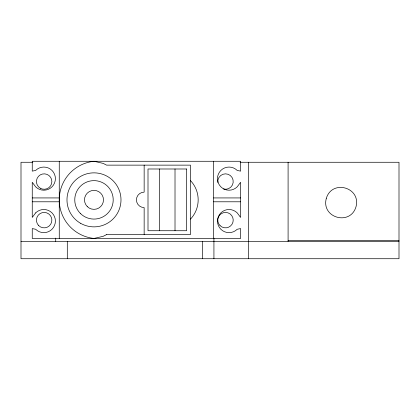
<?xml version="1.0" encoding="UTF-8"?>
<svg xmlns="http://www.w3.org/2000/svg" width="420" height="420" viewBox="0 0 420 420"><rect width="100%" height="100%" fill="white"/><g stroke="black" fill="none" stroke-linecap="round" stroke-linejoin="round"><path stroke-width="0.63" d="M32.791 162.267L21 162.267L21 258.725L399 258.725L399 162.267L240.135 162.267M32.251 197.93L59.262 197.93M213.602 197.93L240.608 197.93M32.251 201.789L59.262 201.789M213.602 201.789L240.608 201.789M288.094 240.398L399 240.398M21 241.364L399 241.364M288.094 162.267L288.094 241.364M248.651 162.267L248.651 258.725M213.927 238.098L213.927 258.725M213.602 161.275L213.602 238.445M202.351 241.364L202.351 258.725M175.014 168.992L175.014 230.727M159.579 168.992L159.579 230.727M144.149 165.134L144.149 192.14A7.718 7.718 0 0 0 136.432 199.857A7.718 7.718 0 0 0 144.149 207.575L144.149 234.586M67.3 241.364L67.3 258.725M59.262 161.275L59.262 238.445M55.729 238.098L55.729 241.364M217.849 182.564A7.718 7.718 0 0 1 225.498 173.838A7.718 7.718 0 0 1 233.153 182.564A7.718 7.718 0 0 1 223.503 189.011M190.449 180.563A27.972 27.972 0 0 1 190.449 219.151M326.298 198.403C321.032 217.865 350.275 226.144 355.997 206.813C361.263 187.357 332.02 179.072 326.298 198.403M35.642 212.893L32.251 217.423L32.251 182.291L35.642 186.821A11.576 11.576 0 0 0 52.012 186.821A11.576 11.576 0 0 0 52.012 170.452A11.576 11.576 0 0 0 35.642 170.452L32.251 171.124L32.251 161.275L240.608 161.275L240.608 171.124L237.216 170.452A11.576 11.576 0 0 0 220.847 170.452A11.576 11.576 0 0 0 220.847 186.821A11.576 11.576 0 0 0 237.216 186.821L240.608 182.291L240.608 217.423L237.216 212.893A11.576 11.576 0 0 0 220.847 212.893A11.576 11.576 0 0 0 220.847 229.262A11.576 11.576 0 0 0 237.216 229.262L240.608 228.59L240.608 238.445L32.251 238.445L32.251 228.59L35.642 229.262A11.576 11.576 0 0 0 52.012 229.262A11.576 11.576 0 0 0 52.012 212.893A11.576 11.576 0 0 0 35.642 212.893M106.586 234.586L103.199 236.313L93.986 238.445A38.798 38.798 0 0 1 93.986 161.275L103.199 163.401L106.586 165.134L190.449 165.134L190.449 234.586L106.586 234.586M186.59 168.992L148.003 168.992L148.003 230.727L186.59 230.727L186.59 168.992M40.294 188.239A7.718 7.718 0 0 0 51.87 181.555A7.718 7.718 0 0 0 40.294 174.872A7.718 7.718 0 0 0 40.294 188.239M38.693 225.598A7.718 7.718 0 0 0 51.608 222.138A7.718 7.718 0 0 0 42.152 212.688A7.718 7.718 0 0 0 38.693 225.598M220.043 225.598A7.718 7.718 0 0 0 232.953 222.138A7.718 7.718 0 0 0 223.503 212.688A7.718 7.718 0 0 0 220.043 225.598M80.393 213.454A19.226 19.226 0 0 0 112.555 204.834A19.226 19.226 0 0 0 89.008 181.288A19.226 19.226 0 0 0 80.393 213.454M80.483 223.251A27.011 27.011 0 0 0 120.997 199.857A27.011 27.011 0 0 0 80.483 176.468A27.011 27.011 0 0 0 80.483 223.251M87.271 206.572A9.497 9.497 0 0 0 103.157 202.314A9.497 9.497 0 0 0 91.529 190.685A9.497 9.497 0 0 0 87.271 206.572"/></g></svg>
